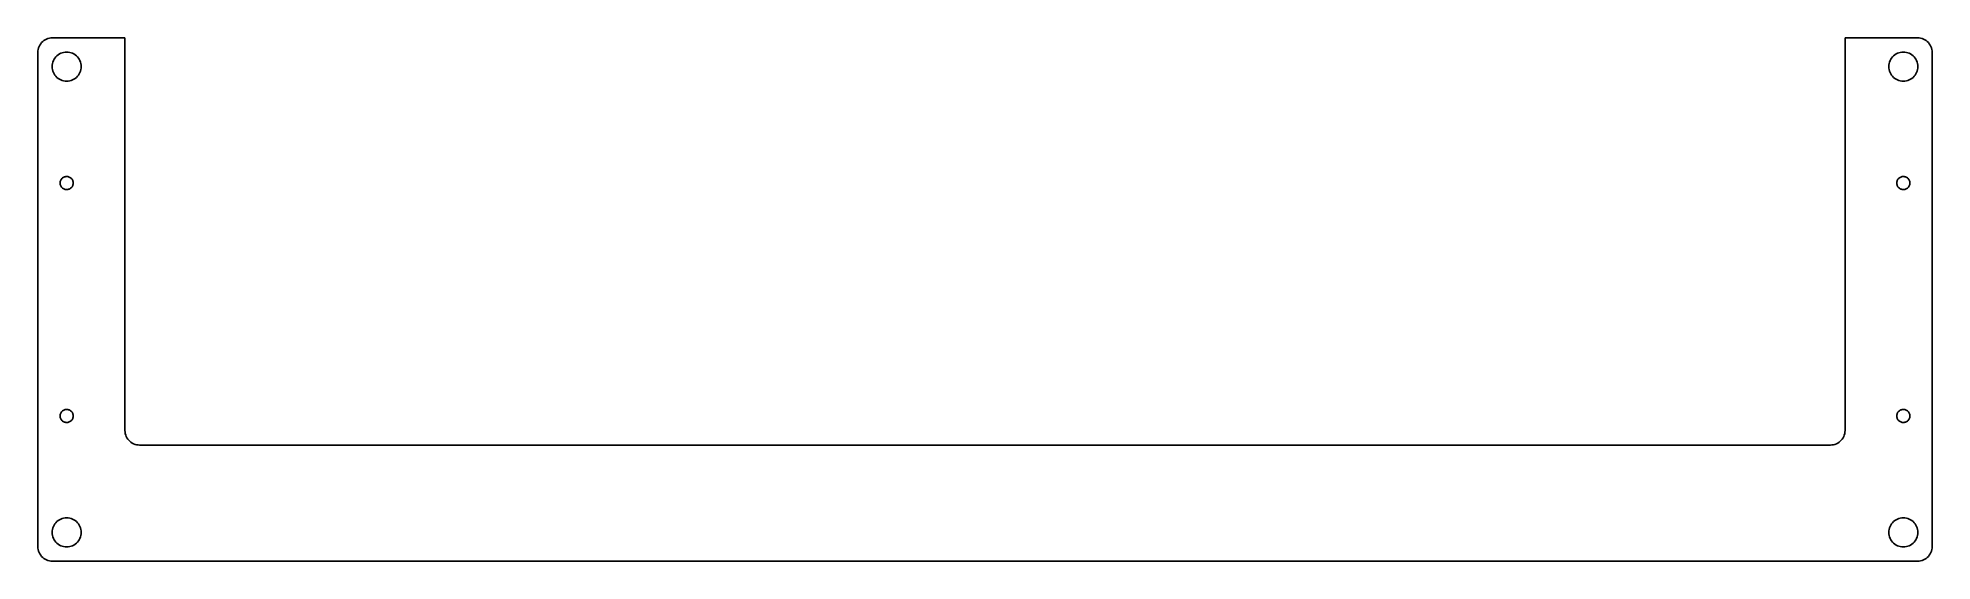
# Model space of a CAD drawing. Header units: metres. Extents: x -325 to 325, y -90 to 90.
import ezdxf

# ---------------------------------------------------------------- set-up
doc = ezdxf.new("R2010")
doc.units = ezdxf.units.M

msp = doc.modelspace()

# ---------------------------------------------------------------- linework, layer by layer
for p, q in [((-324.848, 85.3976), (-324.875, 84.875)), ((-324.875, 84.875), (-324.875, -84.875)), ((-324.766, 85.9146), (-324.848, 85.3976)), ((-324.63, 86.4201), (-324.766, 85.9146)), ((-324.443, 86.9087), (-324.63, 86.4201)), ((-324.205, 87.375), (-324.443, 86.9087)), ((-323.92, 87.8139), (-324.205, 87.375)), ((-323.591, 88.2207), (-323.92, 87.8139)), ((-323.221, 88.5907), (-323.591, 88.2207)), ((-322.814, 88.9201), (-323.221, 88.5907)), ((-322.375, 89.2051), (-322.814, 88.9201)), ((-321.909, 89.4427), (-322.375, 89.2051)), ((-321.42, 89.6303), (-321.909, 89.4427)), ((-320.915, 89.7657), (-321.42, 89.6303)), ((-320.398, 89.8476), (-320.915, 89.7657)), ((-319.875, 89.875), (-320.398, 89.8476)), ((-295, 89.875), (-319.875, 89.875)), ((-317.5, 84.3301), (-317.034, 84.5677)), ((-317.034, 84.5677), (-316.545, 84.7553)), ((-316.545, 84.7553), (-316.04, 84.8907)), ((-316.04, 84.8907), (-315.523, 84.9726)), ((-315.523, 84.9726), (-315, 85)), ((-315, 85), (-314.477, 84.9726)), ((-314.477, 84.9726), (-313.96, 84.8907)), ((-313.96, 84.8907), (-313.455, 84.7553)), ((-313.455, 84.7553), (-312.966, 84.5677)), ((-312.966, 84.5677), (-312.5, 84.3301)), ((-295, -45), (-295, 89.875)), ((319.875, 89.875), (295, 89.875)), ((295, 89.875), (295, -45)), ((312.5, 84.3301), (312.966, 84.5677)), ((312.966, 84.5677), (313.455, 84.7553)), ((313.455, 84.7553), (313.96, 84.8907)), ((313.96, 84.8907), (314.477, 84.9726)), ((314.477, 84.9726), (315, 85)), ((315, 85), (315.523, 84.9726)), ((315.523, 84.9726), (316.04, 84.8907)), ((316.04, 84.8907), (316.545, 84.7553)), ((316.545, 84.7553), (317.034, 84.5677)), ((317.034, 84.5677), (317.5, 84.3301)), ((320.398, 89.8476), (319.875, 89.875)), ((320.915, 89.7657), (320.398, 89.8476)), ((321.42, 89.6303), (320.915, 89.7657)), ((321.909, 89.4427), (321.42, 89.6303)), ((322.375, 89.2051), (321.909, 89.4427)), ((322.814, 88.9201), (322.375, 89.2051)), ((323.221, 88.5907), (322.814, 88.9201)), ((323.591, 88.2207), (323.221, 88.5907)), ((323.92, 87.8139), (323.591, 88.2207)), ((324.205, 87.375), (323.92, 87.8139)), ((324.443, 86.9087), (324.205, 87.375)), ((324.63, 86.4201), (324.443, 86.9087)), ((324.766, 85.9146), (324.63, 86.4201)), ((324.848, 85.3976), (324.766, 85.9146)), ((324.875, 84.875), (324.848, 85.3976)), ((324.875, -84.875), (324.875, 84.875)), ((-320, 80), (-319.973, 80.5226)), ((-319.973, 79.4774), (-320, 80)), ((-319.973, 80.5226), (-319.891, 81.0396)), ((-319.891, 78.9604), (-319.973, 79.4774)), ((-319.891, 81.0396), (-319.755, 81.5451)), ((-319.755, 78.4549), (-319.891, 78.9604)), ((-319.755, 81.5451), (-319.568, 82.0337)), ((-319.568, 77.9663), (-319.755, 78.4549)), ((-319.568, 82.0337), (-319.33, 82.5)), ((-319.33, 82.5), (-319.045, 82.9389)), ((-319.045, 82.9389), (-318.716, 83.3456)), ((-318.716, 83.3456), (-318.346, 83.7157)), ((-318.346, 83.7157), (-317.939, 84.0451)), ((-317.939, 84.0451), (-317.5, 84.3301)), ((-312.5, 84.3301), (-312.061, 84.0451)), ((-312.061, 84.0451), (-311.654, 83.7157)), ((-311.654, 83.7157), (-311.284, 83.3456)), ((-311.284, 83.3456), (-310.955, 82.9389)), ((-310.955, 82.9389), (-310.67, 82.5)), ((-310.67, 82.5), (-310.432, 82.0337)), ((-310.432, 82.0337), (-310.245, 81.5451)), ((-310.245, 78.4549), (-310.432, 77.9663)), ((-310.245, 81.5451), (-310.109, 81.0396)), ((-310.109, 78.9604), (-310.245, 78.4549)), ((-310.109, 81.0396), (-310.027, 80.5226)), ((-310.027, 79.4774), (-310.109, 78.9604)), ((-310.027, 80.5226), (-310, 80)), ((-310, 80), (-310.027, 79.4774)), ((310, 80), (310.027, 80.5226)), ((310.027, 79.4774), (310, 80)), ((310.027, 80.5226), (310.109, 81.0396)), ((310.109, 78.9604), (310.027, 79.4774)), ((310.109, 81.0396), (310.245, 81.5451)), ((310.245, 78.4549), (310.109, 78.9604)), ((310.245, 81.5451), (310.432, 82.0337)), ((310.432, 77.9663), (310.245, 78.4549)), ((310.432, 82.0337), (310.67, 82.5)), ((310.67, 82.5), (310.955, 82.9389)), ((310.955, 82.9389), (311.284, 83.3456)), ((311.284, 83.3456), (311.654, 83.7157)), ((311.654, 83.7157), (312.061, 84.0451)), ((312.061, 84.0451), (312.5, 84.3301)), ((317.5, 84.3301), (317.939, 84.0451)), ((317.939, 84.0451), (318.346, 83.7157)), ((318.346, 83.7157), (318.716, 83.3456)), ((318.716, 83.3456), (319.045, 82.9389)), ((319.045, 82.9389), (319.33, 82.5)), ((319.33, 82.5), (319.568, 82.0337)), ((319.568, 82.0337), (319.755, 81.5451)), ((319.755, 78.4549), (319.568, 77.9663)), ((319.755, 81.5451), (319.891, 81.0396)), ((319.891, 78.9604), (319.755, 78.4549)), ((319.891, 81.0396), (319.973, 80.5226)), ((319.973, 79.4774), (319.891, 78.9604)), ((319.973, 80.5226), (320, 80)), ((320, 80), (319.973, 79.4774)), ((-319.33, 77.5), (-319.568, 77.9663)), ((-319.045, 77.0611), (-319.33, 77.5)), ((-318.716, 76.6543), (-319.045, 77.0611)), ((-318.346, 76.2843), (-318.716, 76.6543)), ((-317.939, 75.9549), (-318.346, 76.2843)), ((-317.5, 75.6699), (-317.939, 75.9549)), ((-317.034, 75.4323), (-317.5, 75.6699)), ((-316.545, 75.2447), (-317.034, 75.4323)), ((-316.04, 75.1093), (-316.545, 75.2447)), ((-315.523, 75.0274), (-316.04, 75.1093)), ((-315, 75), (-315.523, 75.0274)), ((-314.477, 75.0274), (-315, 75)), ((-313.96, 75.1093), (-314.477, 75.0274)), ((-313.455, 75.2447), (-313.96, 75.1093)), ((-312.966, 75.4323), (-313.455, 75.2447)), ((-312.5, 75.6699), (-312.966, 75.4323)), ((-312.061, 75.9549), (-312.5, 75.6699)), ((-311.654, 76.2843), (-312.061, 75.9549)), ((-311.284, 76.6543), (-311.654, 76.2843)), ((-310.955, 77.0611), (-311.284, 76.6543)), ((-310.67, 77.5), (-310.955, 77.0611)), ((-310.432, 77.9663), (-310.67, 77.5)), ((310.67, 77.5), (310.432, 77.9663)), ((310.955, 77.0611), (310.67, 77.5)), ((311.284, 76.6543), (310.955, 77.0611)), ((311.654, 76.2843), (311.284, 76.6543)), ((312.061, 75.9549), (311.654, 76.2843)), ((312.5, 75.6699), (312.061, 75.9549)), ((312.966, 75.4323), (312.5, 75.6699)), ((313.455, 75.2447), (312.966, 75.4323)), ((313.96, 75.1093), (313.455, 75.2447)), ((314.477, 75.0274), (313.96, 75.1093)), ((315, 75), (314.477, 75.0274)), ((315.523, 75.0274), (315, 75)), ((316.04, 75.1093), (315.523, 75.0274)), ((316.545, 75.2447), (316.04, 75.1093)), ((317.034, 75.4323), (316.545, 75.2447)), ((317.5, 75.6699), (317.034, 75.4323)), ((317.939, 75.9549), (317.5, 75.6699)), ((318.346, 76.2843), (317.939, 75.9549)), ((318.716, 76.6543), (318.346, 76.2843)), ((319.045, 77.0611), (318.716, 76.6543)), ((319.33, 77.5), (319.045, 77.0611)), ((319.568, 77.9663), (319.33, 77.5)), ((-317.25, 40), (-317.236, 40.2475)), ((-317.236, 39.7525), (-317.25, 40)), ((-317.236, 40.2475), (-317.196, 40.492)), ((-317.196, 39.508), (-317.236, 39.7525)), ((-317.196, 40.492), (-317.128, 40.7306)), ((-317.128, 39.2694), (-317.196, 39.508)), ((-317.128, 40.7306), (-317.035, 40.9602)), ((-317.035, 39.0397), (-317.128, 39.2694)), ((-317.035, 40.9602), (-316.917, 41.1783)), ((-316.917, 38.8217), (-317.035, 39.0397)), ((-316.917, 41.1783), (-316.776, 41.382)), ((-316.776, 41.382), (-316.613, 41.5689)), ((-316.613, 41.5689), (-316.43, 41.7368)), ((-316.43, 41.7368), (-316.231, 41.8836)), ((-316.231, 41.8836), (-316.016, 42.0076)), ((-316.016, 42.0076), (-315.789, 42.1071)), ((-315.789, 42.1071), (-315.552, 42.1812)), ((-315.552, 42.1812), (-315.309, 42.2287)), ((-315.309, 42.2287), (-315.062, 42.2491)), ((-315.062, 42.2491), (-314.814, 42.2423)), ((-314.814, 42.2423), (-314.569, 42.2083)), ((-314.569, 42.2083), (-314.328, 42.1474)), ((-314.328, 42.1474), (-314.096, 42.0605)), ((-314.096, 42.0605), (-313.875, 41.9485)), ((-313.875, 41.9485), (-313.667, 41.813)), ((-313.667, 41.813), (-313.476, 41.6554)), ((-313.476, 41.6554), (-313.303, 41.4777)), ((-313.303, 41.4777), (-313.151, 41.2821)), ((-313.151, 41.2821), (-313.021, 41.0709)), ((-313.021, 41.0709), (-312.915, 40.8467)), ((-312.915, 39.1533), (-313.021, 38.9291)), ((-312.915, 40.8467), (-312.835, 40.6122)), ((-312.835, 39.3878), (-312.915, 39.1533)), ((-312.835, 40.6122), (-312.781, 40.3703)), ((-312.781, 39.6297), (-312.835, 39.3878)), ((-312.781, 40.3703), (-312.753, 40.1239)), ((-312.753, 39.8761), (-312.781, 39.6297)), ((-312.753, 40.1239), (-312.753, 39.8761)), ((312.753, 40.1239), (312.781, 40.3703)), ((312.753, 39.8761), (312.753, 40.1239)), ((312.781, 39.6297), (312.753, 39.8761)), ((312.781, 40.3703), (312.835, 40.6122)), ((312.835, 39.3878), (312.781, 39.6297)), ((312.835, 40.6122), (312.915, 40.8467)), ((312.915, 39.1533), (312.835, 39.3878)), ((312.915, 40.8467), (313.021, 41.0709)), ((313.021, 38.9291), (312.915, 39.1533)), ((313.021, 41.0709), (313.151, 41.2821)), ((313.151, 41.2821), (313.303, 41.4777)), ((313.303, 41.4777), (313.476, 41.6554)), ((313.476, 41.6554), (313.667, 41.813)), ((313.667, 41.813), (313.875, 41.9485)), ((313.875, 41.9485), (314.096, 42.0605)), ((314.096, 42.0605), (314.328, 42.1474)), ((314.328, 42.1474), (314.569, 42.2083)), ((314.569, 42.2083), (314.814, 42.2423)), ((314.814, 42.2423), (315.062, 42.2491)), ((315.062, 42.2491), (315.309, 42.2287)), ((315.309, 42.2287), (315.552, 42.1812)), ((315.552, 42.1812), (315.789, 42.1071)), ((315.789, 42.1071), (316.016, 42.0076)), ((316.016, 42.0076), (316.231, 41.8836)), ((316.231, 41.8836), (316.43, 41.7368)), ((316.43, 41.7368), (316.613, 41.5689)), ((316.613, 41.5689), (316.776, 41.382)), ((316.776, 41.382), (316.917, 41.1783)), ((316.917, 41.1783), (317.035, 40.9602)), ((317.035, 39.0397), (316.917, 38.8217)), ((317.035, 40.9602), (317.128, 40.7306)), ((317.128, 39.2694), (317.035, 39.0397)), ((317.128, 40.7306), (317.196, 40.492)), ((317.196, 39.508), (317.128, 39.2694)), ((317.196, 40.492), (317.236, 40.2475)), ((317.236, 39.7525), (317.196, 39.508)), ((317.236, 40.2475), (317.25, 40)), ((317.25, 40), (317.236, 39.7525)), ((-316.776, 38.618), (-316.917, 38.8217)), ((-316.613, 38.4311), (-316.776, 38.618)), ((-316.43, 38.2632), (-316.613, 38.4311)), ((-316.231, 38.1164), (-316.43, 38.2632)), ((-316.016, 37.9924), (-316.231, 38.1164)), ((-315.789, 37.8928), (-316.016, 37.9924)), ((-315.552, 37.8188), (-315.789, 37.8928)), ((-315.309, 37.7713), (-315.552, 37.8188)), ((-315.062, 37.7509), (-315.309, 37.7713)), ((-314.814, 37.7577), (-315.062, 37.7509)), ((-314.569, 37.7917), (-314.814, 37.7577)), ((-314.328, 37.8526), (-314.569, 37.7917)), ((-314.096, 37.9395), (-314.328, 37.8526)), ((-313.875, 38.0514), (-314.096, 37.9395)), ((-313.667, 38.187), (-313.875, 38.0514)), ((-313.476, 38.3446), (-313.667, 38.187)), ((-313.303, 38.5223), (-313.476, 38.3446)), ((-313.151, 38.7179), (-313.303, 38.5223)), ((-313.021, 38.9291), (-313.151, 38.7179)), ((313.151, 38.7179), (313.021, 38.9291)), ((313.303, 38.5223), (313.151, 38.7179)), ((313.476, 38.3446), (313.303, 38.5223)), ((313.667, 38.187), (313.476, 38.3446)), ((313.875, 38.0514), (313.667, 38.187)), ((314.096, 37.9395), (313.875, 38.0514)), ((314.328, 37.8526), (314.096, 37.9395)), ((314.569, 37.7917), (314.328, 37.8526)), ((314.814, 37.7577), (314.569, 37.7917)), ((315.062, 37.7509), (314.814, 37.7577)), ((315.309, 37.7713), (315.062, 37.7509)), ((315.552, 37.8188), (315.309, 37.7713)), ((315.789, 37.8928), (315.552, 37.8188)), ((316.016, 37.9924), (315.789, 37.8928)), ((316.231, 38.1164), (316.016, 37.9924)), ((316.43, 38.2632), (316.231, 38.1164)), ((316.613, 38.4311), (316.43, 38.2632)), ((316.776, 38.618), (316.613, 38.4311)), ((316.917, 38.8217), (316.776, 38.618)), ((-317.035, -39.0397), (-316.917, -38.8217)), ((-316.917, -38.8217), (-316.776, -38.618)), ((-316.776, -38.618), (-316.613, -38.4311)), ((-316.613, -38.4311), (-316.43, -38.2632)), ((-316.43, -38.2632), (-316.231, -38.1164)), ((-316.231, -38.1164), (-316.016, -37.9924)), ((-316.016, -37.9924), (-315.789, -37.8928)), ((-315.789, -37.8928), (-315.552, -37.8188)), ((-315.552, -37.8188), (-315.309, -37.7713)), ((-315.309, -37.7713), (-315.062, -37.7509)), ((-315.062, -37.7509), (-314.814, -37.7577)), ((-314.814, -37.7577), (-314.569, -37.7917)), ((-314.569, -37.7917), (-314.328, -37.8526)), ((-314.328, -37.8526), (-314.096, -37.9395)), ((-314.096, -37.9395), (-313.875, -38.0514)), ((-313.875, -38.0514), (-313.667, -38.187)), ((-313.667, -38.187), (-313.476, -38.3446)), ((-313.476, -38.3446), (-313.303, -38.5223)), ((-313.303, -38.5223), (-313.151, -38.7179)), ((-313.151, -38.7179), (-313.021, -38.9291)), ((-313.021, -38.9291), (-312.915, -39.1533)), ((312.915, -39.1533), (313.021, -38.9291)), ((313.021, -38.9291), (313.151, -38.7179)), ((313.151, -38.7179), (313.303, -38.5223)), ((313.303, -38.5223), (313.476, -38.3446)), ((313.476, -38.3446), (313.667, -38.187)), ((313.667, -38.187), (313.875, -38.0514)), ((313.875, -38.0514), (314.096, -37.9395)), ((314.096, -37.9395), (314.328, -37.8526)), ((314.328, -37.8526), (314.569, -37.7917)), ((314.569, -37.7917), (314.814, -37.7577)), ((314.814, -37.7577), (315.062, -37.7509)), ((315.062, -37.7509), (315.309, -37.7713)), ((315.309, -37.7713), (315.552, -37.8188)), ((315.552, -37.8188), (315.789, -37.8928)), ((315.789, -37.8928), (316.016, -37.9924)), ((316.016, -37.9924), (316.231, -38.1164)), ((316.231, -38.1164), (316.43, -38.2632)), ((316.43, -38.2632), (316.613, -38.4311)), ((316.613, -38.4311), (316.776, -38.618)), ((316.776, -38.618), (316.917, -38.8217)), ((316.917, -38.8217), (317.035, -39.0397)), ((-317.25, -40), (-317.236, -39.7525)), ((-317.236, -40.2475), (-317.25, -40)), ((-317.236, -39.7525), (-317.196, -39.508)), ((-317.196, -40.492), (-317.236, -40.2475)), ((-317.196, -39.508), (-317.128, -39.2694)), ((-317.128, -40.7306), (-317.196, -40.492)), ((-317.128, -39.2694), (-317.035, -39.0397)), ((-317.035, -40.9602), (-317.128, -40.7306)), ((-316.917, -41.1783), (-317.035, -40.9602)), ((-316.776, -41.382), (-316.917, -41.1783)), ((-316.613, -41.5689), (-316.776, -41.382)), ((-316.43, -41.7368), (-316.613, -41.5689)), ((-316.231, -41.8836), (-316.43, -41.7368)), ((-316.016, -42.0076), (-316.231, -41.8836)), ((-315.789, -42.1071), (-316.016, -42.0076)), ((-315.552, -42.1812), (-315.789, -42.1071)), ((-315.309, -42.2287), (-315.552, -42.1812)), ((-315.062, -42.2491), (-315.309, -42.2287)), ((-314.814, -42.2423), (-315.062, -42.2491)), ((-314.569, -42.2083), (-314.814, -42.2423)), ((-314.328, -42.1474), (-314.569, -42.2083)), ((-314.096, -42.0605), (-314.328, -42.1474)), ((-313.875, -41.9485), (-314.096, -42.0605)), ((-313.667, -41.813), (-313.875, -41.9485)), ((-313.476, -41.6554), (-313.667, -41.813)), ((-313.303, -41.4777), (-313.476, -41.6554)), ((-313.151, -41.2821), (-313.303, -41.4777)), ((-313.021, -41.0709), (-313.151, -41.2821)), ((-312.915, -40.8467), (-313.021, -41.0709)), ((-312.915, -39.1533), (-312.835, -39.3878)), ((-312.835, -40.6122), (-312.915, -40.8467)), ((-312.835, -39.3878), (-312.781, -39.6297)), ((-312.781, -40.3703), (-312.835, -40.6122)), ((-312.781, -39.6297), (-312.753, -39.8761)), ((-312.753, -40.1239), (-312.781, -40.3703)), ((-312.753, -39.8761), (-312.753, -40.1239)), ((-294.973, -45.5226), (-295, -45)), ((295, -45), (294.973, -45.5226)), ((312.753, -39.8761), (312.781, -39.6297)), ((312.753, -40.1239), (312.753, -39.8761)), ((312.781, -40.3703), (312.753, -40.1239)), ((312.781, -39.6297), (312.835, -39.3878)), ((312.835, -40.6122), (312.781, -40.3703)), ((312.835, -39.3878), (312.915, -39.1533)), ((312.915, -40.8467), (312.835, -40.6122)), ((313.021, -41.0709), (312.915, -40.8467)), ((313.151, -41.2821), (313.021, -41.0709)), ((313.303, -41.4777), (313.151, -41.2821)), ((313.476, -41.6554), (313.303, -41.4777)), ((313.667, -41.813), (313.476, -41.6554)), ((313.875, -41.9485), (313.667, -41.813)), ((314.096, -42.0605), (313.875, -41.9485)), ((314.328, -42.1474), (314.096, -42.0605)), ((314.569, -42.2083), (314.328, -42.1474)), ((314.814, -42.2423), (314.569, -42.2083)), ((315.062, -42.2491), (314.814, -42.2423)), ((315.309, -42.2287), (315.062, -42.2491)), ((315.552, -42.1812), (315.309, -42.2287)), ((315.789, -42.1071), (315.552, -42.1812)), ((316.016, -42.0076), (315.789, -42.1071)), ((316.231, -41.8836), (316.016, -42.0076)), ((316.43, -41.7368), (316.231, -41.8836)), ((316.613, -41.5689), (316.43, -41.7368)), ((316.776, -41.382), (316.613, -41.5689)), ((316.917, -41.1783), (316.776, -41.382)), ((317.035, -40.9602), (316.917, -41.1783)), ((317.035, -39.0397), (317.128, -39.2694)), ((317.128, -40.7306), (317.035, -40.9602)), ((317.128, -39.2694), (317.196, -39.508)), ((317.196, -40.492), (317.128, -40.7306)), ((317.196, -39.508), (317.236, -39.7525)), ((317.236, -40.2475), (317.196, -40.492)), ((317.236, -39.7525), (317.25, -40)), ((317.25, -40), (317.236, -40.2475)), ((-294.891, -46.0396), (-294.973, -45.5226)), ((-294.755, -46.5451), (-294.891, -46.0396)), ((-294.568, -47.0337), (-294.755, -46.5451)), ((-294.33, -47.5), (-294.568, -47.0337)), ((-294.045, -47.9389), (-294.33, -47.5)), ((-293.716, -48.3457), (-294.045, -47.9389)), ((-293.346, -48.7157), (-293.716, -48.3457)), ((-292.939, -49.0451), (-293.346, -48.7157)), ((-292.5, -49.3301), (-292.939, -49.0451)), ((-292.034, -49.5677), (-292.5, -49.3301)), ((-291.545, -49.7553), (-292.034, -49.5677)), ((-291.04, -49.8907), (-291.545, -49.7553)), ((-290.523, -49.9726), (-291.04, -49.8907)), ((-290, -50), (-290.523, -49.9726)), ((290, -50), (-290, -50)), ((290.523, -49.9726), (290, -50)), ((291.04, -49.8907), (290.523, -49.9726)), ((291.545, -49.7553), (291.04, -49.8907)), ((292.034, -49.5677), (291.545, -49.7553)), ((292.5, -49.3301), (292.034, -49.5677)), ((292.939, -49.0451), (292.5, -49.3301)), ((293.346, -48.7157), (292.939, -49.0451)), ((293.716, -48.3457), (293.346, -48.7157)), ((294.045, -47.9389), (293.716, -48.3457)), ((294.33, -47.5), (294.045, -47.9389)), ((294.568, -47.0337), (294.33, -47.5)), ((294.755, -46.5451), (294.568, -47.0337)), ((294.891, -46.0396), (294.755, -46.5451)), ((294.973, -45.5226), (294.891, -46.0396)), ((-319.755, -78.4549), (-319.568, -77.9663)), ((-319.568, -77.9663), (-319.33, -77.5)), ((-319.33, -77.5), (-319.045, -77.0611)), ((-319.045, -77.0611), (-318.716, -76.6543)), ((-318.716, -76.6543), (-318.346, -76.2843)), ((-318.346, -76.2843), (-317.939, -75.9549)), ((-317.939, -75.9549), (-317.5, -75.6699)), ((-317.5, -75.6699), (-317.034, -75.4323)), ((-317.034, -75.4323), (-316.545, -75.2447)), ((-316.545, -75.2447), (-316.04, -75.1093)), ((-316.04, -75.1093), (-315.523, -75.0274)), ((-315.523, -75.0274), (-315, -75)), ((-315, -75), (-314.477, -75.0274)), ((-314.477, -75.0274), (-313.96, -75.1093)), ((-313.96, -75.1093), (-313.455, -75.2447)), ((-313.455, -75.2447), (-312.966, -75.4323)), ((-312.966, -75.4323), (-312.5, -75.6699)), ((-312.5, -75.6699), (-312.061, -75.9549)), ((-312.061, -75.9549), (-311.654, -76.2843)), ((-311.654, -76.2843), (-311.284, -76.6543)), ((-311.284, -76.6543), (-310.955, -77.0611)), ((-310.955, -77.0611), (-310.67, -77.5)), ((-310.67, -77.5), (-310.432, -77.9663)), ((-310.432, -77.9663), (-310.245, -78.4549)), ((310.245, -78.4549), (310.432, -77.9663)), ((310.432, -77.9663), (310.67, -77.5)), ((310.67, -77.5), (310.955, -77.0611)), ((310.955, -77.0611), (311.284, -76.6543)), ((311.284, -76.6543), (311.654, -76.2843)), ((311.654, -76.2843), (312.061, -75.9549)), ((312.061, -75.9549), (312.5, -75.6699)), ((312.5, -75.6699), (312.966, -75.4323)), ((312.966, -75.4323), (313.455, -75.2447)), ((313.455, -75.2447), (313.96, -75.1093)), ((313.96, -75.1093), (314.477, -75.0274)), ((314.477, -75.0274), (315, -75)), ((315, -75), (315.523, -75.0274)), ((315.523, -75.0274), (316.04, -75.1093)), ((316.04, -75.1093), (316.545, -75.2447)), ((316.545, -75.2447), (317.034, -75.4323)), ((317.034, -75.4323), (317.5, -75.6699)), ((317.5, -75.6699), (317.939, -75.9549)), ((317.939, -75.9549), (318.346, -76.2843)), ((318.346, -76.2843), (318.716, -76.6543)), ((318.716, -76.6543), (319.045, -77.0611)), ((319.045, -77.0611), (319.33, -77.5)), ((319.33, -77.5), (319.568, -77.9663)), ((319.568, -77.9663), (319.755, -78.4549)), ((-320, -80), (-319.973, -79.4774)), ((-319.973, -80.5226), (-320, -80)), ((-319.973, -79.4774), (-319.891, -78.9604)), ((-319.891, -81.0396), (-319.973, -80.5226)), ((-319.891, -78.9604), (-319.755, -78.4549)), ((-319.755, -81.5451), (-319.891, -81.0396)), ((-319.568, -82.0337), (-319.755, -81.5451)), ((-319.33, -82.5), (-319.568, -82.0337)), ((-319.045, -82.9389), (-319.33, -82.5)), ((-318.716, -83.3456), (-319.045, -82.9389)), ((-318.346, -83.7157), (-318.716, -83.3456)), ((-317.939, -84.0451), (-318.346, -83.7157)), ((-317.5, -84.3301), (-317.939, -84.0451)), ((-317.034, -84.5677), (-317.5, -84.3301)), ((-312.5, -84.3301), (-312.966, -84.5677)), ((-312.061, -84.0451), (-312.5, -84.3301)), ((-311.654, -83.7157), (-312.061, -84.0451)), ((-311.284, -83.3456), (-311.654, -83.7157)), ((-310.955, -82.9389), (-311.284, -83.3456)), ((-310.67, -82.5), (-310.955, -82.9389)), ((-310.432, -82.0337), (-310.67, -82.5)), ((-310.245, -81.5451), (-310.432, -82.0337)), ((-310.245, -78.4549), (-310.109, -78.9604)), ((-310.109, -81.0396), (-310.245, -81.5451)), ((-310.109, -78.9604), (-310.027, -79.4774)), ((-310.027, -80.5226), (-310.109, -81.0396)), ((-310.027, -79.4774), (-310, -80)), ((-310, -80), (-310.027, -80.5226)), ((310, -80), (310.027, -79.4774)), ((310.027, -80.5226), (310, -80)), ((310.027, -79.4774), (310.109, -78.9604)), ((310.109, -81.0396), (310.027, -80.5226)), ((310.109, -78.9604), (310.245, -78.4549)), ((310.245, -81.5451), (310.109, -81.0396)), ((310.432, -82.0337), (310.245, -81.5451)), ((310.67, -82.5), (310.432, -82.0337)), ((310.955, -82.9389), (310.67, -82.5)), ((311.284, -83.3456), (310.955, -82.9389)), ((311.654, -83.7157), (311.284, -83.3456)), ((312.061, -84.0451), (311.654, -83.7157)), ((312.5, -84.3301), (312.061, -84.0451)), ((312.966, -84.5677), (312.5, -84.3301)), ((317.5, -84.3301), (317.034, -84.5677)), ((317.939, -84.0451), (317.5, -84.3301)), ((318.346, -83.7157), (317.939, -84.0451)), ((318.716, -83.3456), (318.346, -83.7157)), ((319.045, -82.9389), (318.716, -83.3456)), ((319.33, -82.5), (319.045, -82.9389)), ((319.568, -82.0337), (319.33, -82.5)), ((319.755, -81.5451), (319.568, -82.0337)), ((319.755, -78.4549), (319.891, -78.9604)), ((319.891, -81.0396), (319.755, -81.5451)), ((319.891, -78.9604), (319.973, -79.4774)), ((319.973, -80.5226), (319.891, -81.0396)), ((319.973, -79.4774), (320, -80)), ((320, -80), (319.973, -80.5226)), ((-324.875, -84.875), (-324.848, -85.3976)), ((-324.848, -85.3976), (-324.766, -85.9146)), ((-324.766, -85.9146), (-324.63, -86.4201)), ((-324.63, -86.4201), (-324.443, -86.9087)), ((-324.443, -86.9087), (-324.205, -87.375)), ((-324.205, -87.375), (-323.92, -87.8139)), ((-323.92, -87.8139), (-323.591, -88.2207)), ((-323.591, -88.2207), (-323.221, -88.5907)), ((-323.221, -88.5907), (-322.814, -88.9201)), ((-322.814, -88.9201), (-322.375, -89.2051)), ((-322.375, -89.2051), (-321.909, -89.4427)), ((-321.909, -89.4427), (-321.42, -89.6303)), ((-321.42, -89.6303), (-320.915, -89.7657)), ((-320.915, -89.7657), (-320.398, -89.8476)), ((-320.398, -89.8476), (-319.875, -89.875)), ((-319.875, -89.875), (319.875, -89.875)), ((-316.545, -84.7553), (-317.034, -84.5677)), ((-316.04, -84.8907), (-316.545, -84.7553)), ((-315.523, -84.9726), (-316.04, -84.8907)), ((-315, -85), (-315.523, -84.9726)), ((-314.477, -84.9726), (-315, -85)), ((-313.96, -84.8907), (-314.477, -84.9726)), ((-313.455, -84.7553), (-313.96, -84.8907)), ((-312.966, -84.5677), (-313.455, -84.7553)), ((313.455, -84.7553), (312.966, -84.5677)), ((313.96, -84.8907), (313.455, -84.7553)), ((314.477, -84.9726), (313.96, -84.8907)), ((315, -85), (314.477, -84.9726)), ((315.523, -84.9726), (315, -85)), ((316.04, -84.8907), (315.523, -84.9726)), ((316.545, -84.7553), (316.04, -84.8907)), ((317.034, -84.5677), (316.545, -84.7553)), ((319.875, -89.875), (320.398, -89.8476)), ((320.398, -89.8476), (320.915, -89.7657)), ((320.915, -89.7657), (321.42, -89.6303)), ((321.42, -89.6303), (321.909, -89.4427)), ((321.909, -89.4427), (322.375, -89.2051)), ((322.375, -89.2051), (322.814, -88.9201)), ((322.814, -88.9201), (323.221, -88.5907)), ((323.221, -88.5907), (323.591, -88.2207)), ((323.591, -88.2207), (323.92, -87.8139)), ((323.92, -87.8139), (324.205, -87.375)), ((324.205, -87.375), (324.443, -86.9087)), ((324.443, -86.9087), (324.63, -86.4201)), ((324.63, -86.4201), (324.766, -85.9146)), ((324.766, -85.9146), (324.848, -85.3976)), ((324.848, -85.3976), (324.875, -84.875))]:
    msp.add_line(p, q)

doc.saveas('drawing.dxf')
